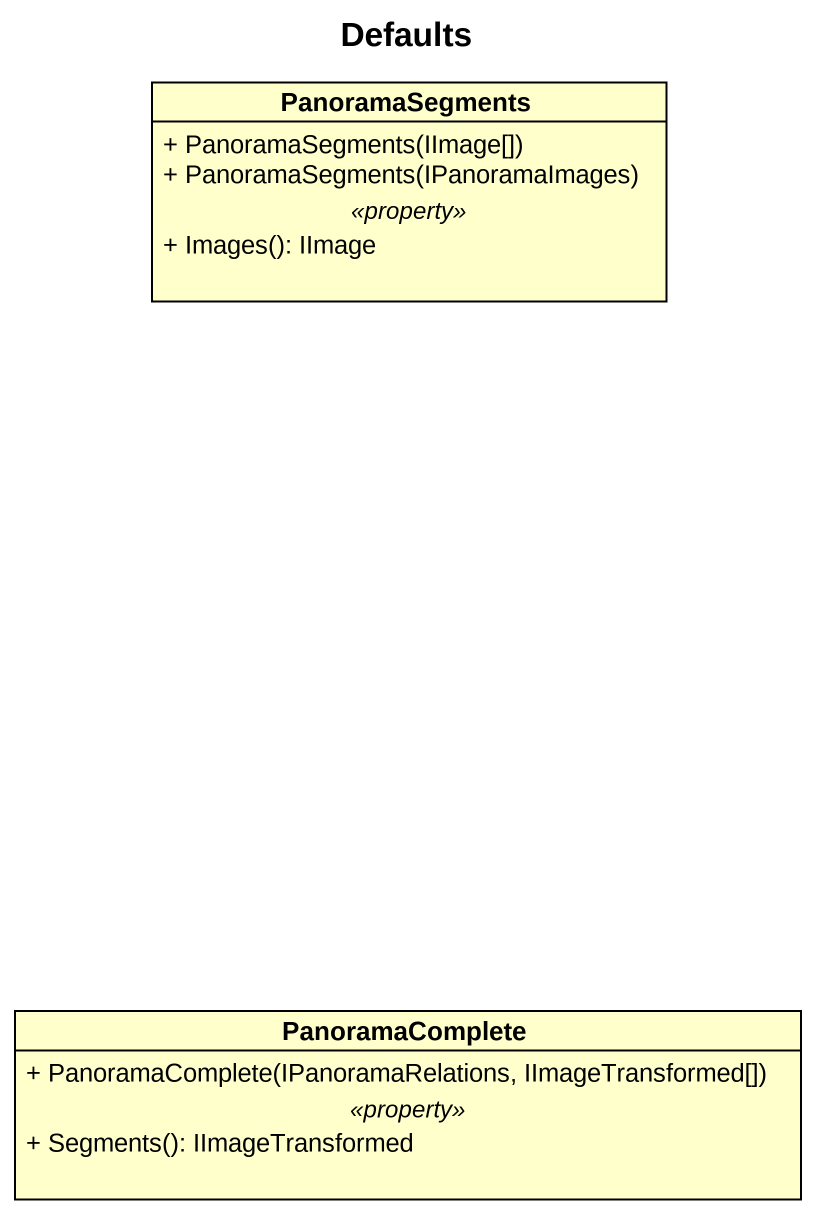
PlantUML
@startuml
title Defaults
hide circle
hide empty members
skinparam classAttributeIconSize 0
class PanoramaSegments {
  + PanoramaSegments(IImage[])
  + PanoramaSegments(IPanoramaImages)
  .. <<property>> ..
  + Images(): IImage
}
class PanoramaComplete {
  + PanoramaComplete(IPanoramaRelations, IImageTransformed[])
  .. <<property>> ..
  + Segments(): IImageTransformed
}
@enduml
